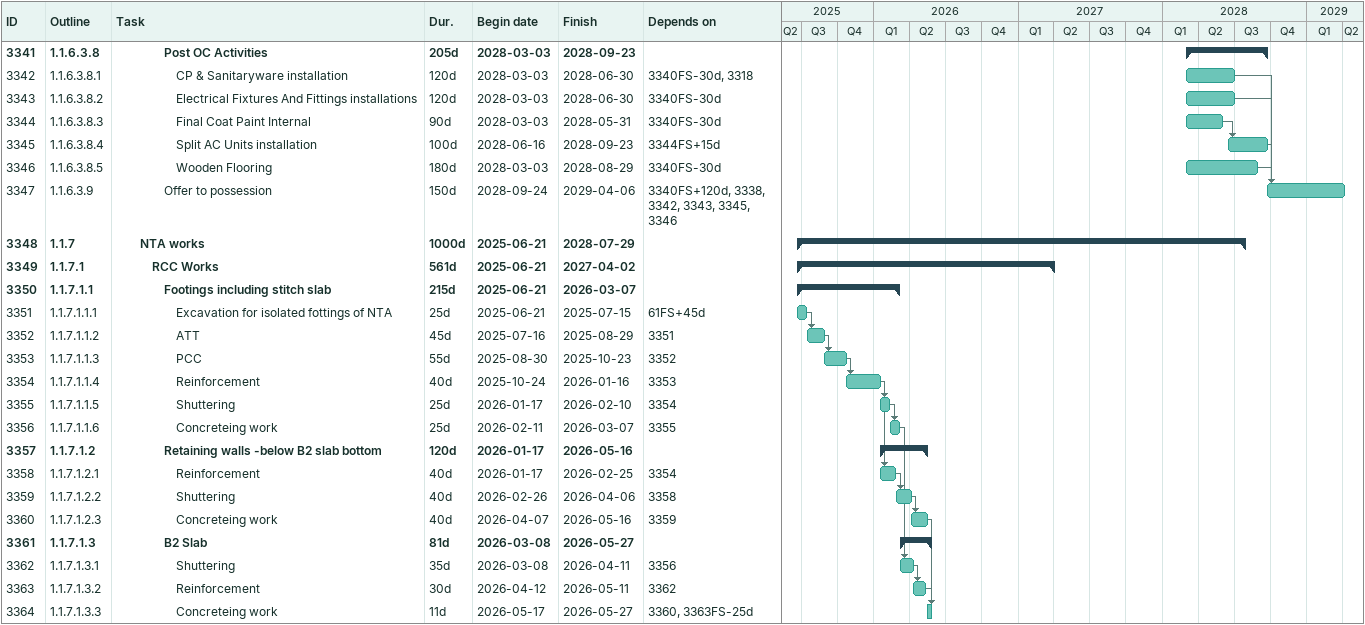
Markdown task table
| ID | WBS | Task | Duration | Start | Finish | Predecessors |
|---|---|---|---|---|---|---|
| 3341 | 1.1.6.3.8 | **Post OC Activities** | 205d | 2028-03-03 | 2028-09-23 |  |
| 3342 | 1.1.6.3.8.1 | CP & Sanitaryware installation | 120d | 2028-03-03 | 2028-06-30 | 3340FS-30d, 3318 |
| 3343 | 1.1.6.3.8.2 | Electrical Fixtures And Fittings installations | 120d | 2028-03-03 | 2028-06-30 | 3340FS-30d |
| 3344 | 1.1.6.3.8.3 | Final Coat Paint Internal | 90d | 2028-03-03 | 2028-05-31 | 3340FS-30d |
| 3345 | 1.1.6.3.8.4 | Split AC Units installation | 100d | 2028-06-16 | 2028-09-23 | 3344FS+15d |
| 3346 | 1.1.6.3.8.5 | Wooden Flooring | 180d | 2028-03-03 | 2028-08-29 | 3340FS-30d |
| 3347 | 1.1.6.3.9 | Offer to possession | 150d | 2028-09-24 | 2029-04-06 | 3340FS+120d, 3338, 3342, 3343, 3345, 3346 |
| 3348 | 1.1.7 | **NTA works** | 1000d | 2025-06-21 | 2028-07-29 |  |
| 3349 | 1.1.7.1 | **RCC Works** | 561d | 2025-06-21 | 2027-04-02 |  |
| 3350 | 1.1.7.1.1 | **Footings including stitch slab** | 215d | 2025-06-21 | 2026-03-07 |  |
| 3351 | 1.1.7.1.1.1 | Excavation for isolated fottings of NTA | 25d | 2025-06-21 | 2025-07-15 | 61FS+45d |
| 3352 | 1.1.7.1.1.2 | ATT | 45d | 2025-07-16 | 2025-08-29 | 3351 |
| 3353 | 1.1.7.1.1.3 | PCC | 55d | 2025-08-30 | 2025-10-23 | 3352 |
| 3354 | 1.1.7.1.1.4 | Reinforcement | 40d | 2025-10-24 | 2026-01-16 | 3353 |
| 3355 | 1.1.7.1.1.5 | Shuttering | 25d | 2026-01-17 | 2026-02-10 | 3354 |
| 3356 | 1.1.7.1.1.6 | Concreteing work | 25d | 2026-02-11 | 2026-03-07 | 3355 |
| 3357 | 1.1.7.1.2 | **Retaining walls -below B2 slab bottom** | 120d | 2026-01-17 | 2026-05-16 |  |
| 3358 | 1.1.7.1.2.1 | Reinforcement | 40d | 2026-01-17 | 2026-02-25 | 3354 |
| 3359 | 1.1.7.1.2.2 | Shuttering | 40d | 2026-02-26 | 2026-04-06 | 3358 |
| 3360 | 1.1.7.1.2.3 | Concreteing work | 40d | 2026-04-07 | 2026-05-16 | 3359 |
| 3361 | 1.1.7.1.3 | **B2 Slab** | 81d | 2026-03-08 | 2026-05-27 |  |
| 3362 | 1.1.7.1.3.1 | Shuttering | 35d | 2026-03-08 | 2026-04-11 | 3356 |
| 3363 | 1.1.7.1.3.2 | Reinforcement | 30d | 2026-04-12 | 2026-05-11 | 3362 |
| 3364 | 1.1.7.1.3.3 | Concreteing work | 11d | 2026-05-17 | 2026-05-27 | 3360, 3363FS-25d |
